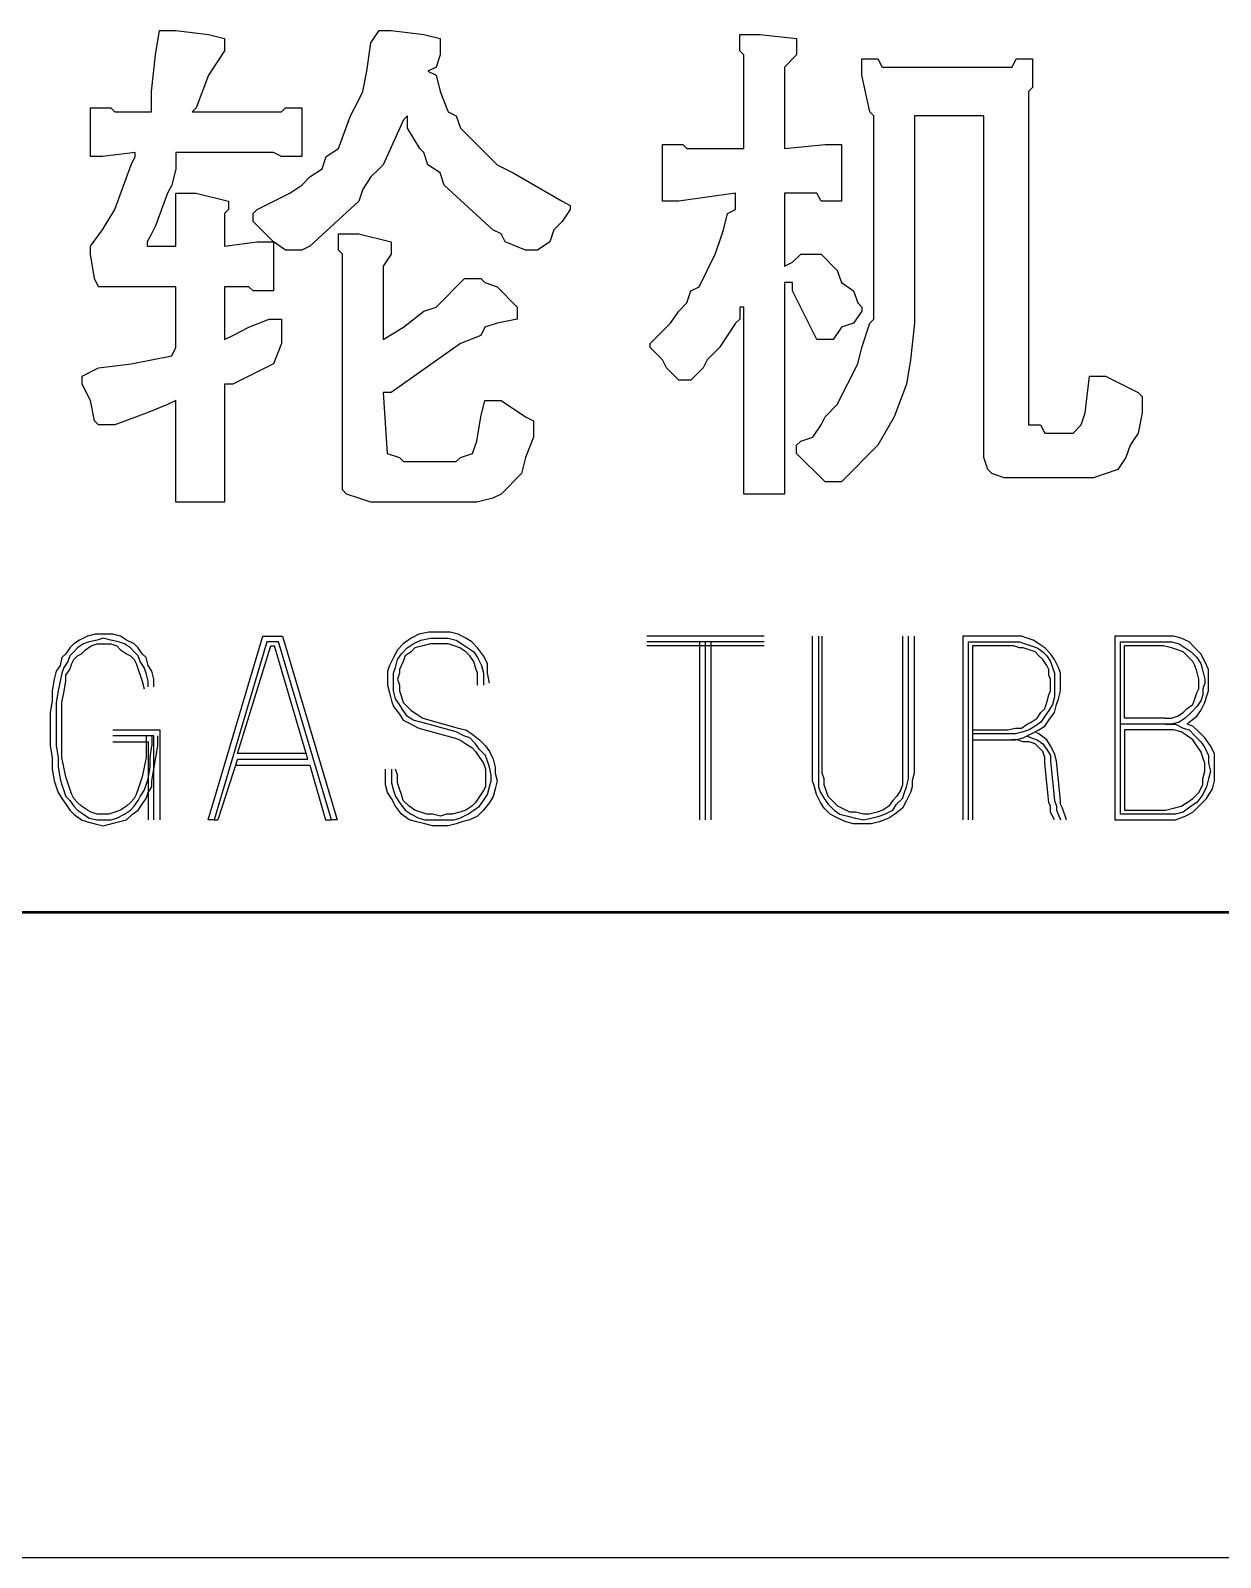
# Model space of a CAD drawing. Header units: millimetres. Extents: x 18255 to 228708, y -2217 to 146640.
# Drawn here: x 222396 to 224027, y -2217 to -123 of the extents above; entities that cross this region are included whole.
import ezdxf

# ---------------------------------------------------------------- set-up
doc = ezdxf.new("R2010")
doc.units = ezdxf.units.MM
doc.layers.get('0').update_dxf_attribs({"color": 8})
doc.layers.add('1', color=8, linetype='Continuous')
doc.layers.add('标题栏', color=8, linetype='Continuous', lineweight=25)
doc.layers.add('轮廓', color=8, linetype='Continuous', lineweight=50)

msp = doc.modelspace()

# ---------------------------------------------------------------- linework, layer by layer
msp.add_line((18255.2, -2216.7), (228708.2, -2216.7))
at = {"layer": '1', "color": 0, "linetype": 'Continuous'}
for p, q in [((222567.1, -156.4), (222572.7, -123)), ((222572.7, -123), (222595, -123)), ((222595, -123), (222639.6, -128.6)), ((222862.6, -139.7), (222873.7, -123)), ((222873.7, -123), (222890.4, -123)), ((222890.4, -123), (222935, -128.6)), ((222639.6, -128.6), (222661.9, -134.1)), ((222661.9, -134.1), (222661.9, -150.9)), ((222857, -178.7), (222862.6, -139.7)), ((222935, -128.6), (222957.3, -134.1)), ((222957.3, -134.1), (222957.3, -156.4)), ((223368.2, -150.9), (223368.2, -128.6)), ((223368.2, -128.6), (223396.1, -128.6)), ((223396.1, -128.6), (223446.2, -134.1)), ((223446.2, -134.1), (223446.2, -156.4)), ((222561.5, -206.6), (222567.1, -156.4)), ((222661.9, -150.9), (222639.6, -184.3)), ((222957.3, -156.4), (222951.8, -173.2)), ((223373.8, -156.4), (223368.2, -150.9)), ((223373.8, -284.7), (223373.8, -156.4)), ((223446.2, -156.4), (223429.5, -173.2)), ((223535.4, -184.3), (223535.4, -162)), ((223535.4, -162), (223557.7, -162)), ((223557.7, -162), (223563.3, -173.2)), ((223741.7, -173.2), (223747.3, -162)), ((223747.3, -162), (223769.6, -162)), ((223769.6, -162), (223769.6, -201)), ((222639.6, -184.3), (222622.8, -228.9)), ((222851.4, -206.6), (222857, -178.7)), ((222951.8, -173.2), (222940.6, -178.7)), ((222940.6, -178.7), (222951.8, -184.3)), ((222951.8, -184.3), (222957.3, -206.6)), ((223429.5, -173.2), (223429.5, -284.7)), ((223546.6, -234.5), (223535.4, -184.3)), ((223563.3, -173.2), (223741.7, -173.2)), ((222561.5, -234.5), (222561.5, -206.6)), ((222845.8, -217.8), (222851.4, -206.6)), ((222957.3, -206.6), (222968.5, -234.5)), ((223769.6, -201), (223764, -206.6)), ((223764, -206.6), (223764, -663.7)), ((222477.9, -228.9), (222505.8, -228.9)), ((222477.9, -295.8), (222477.9, -228.9)), ((222505.8, -228.9), (222511.3, -234.5)), ((222622.8, -228.9), (222617.3, -234.5)), ((222739.9, -234.5), (222745.5, -228.9)), ((222745.5, -228.9), (222767.8, -228.9)), ((222767.8, -228.9), (222767.8, -295.8)), ((222834.7, -240.1), (222845.8, -217.8)), ((222511.3, -234.5), (222561.5, -234.5)), ((222617.3, -234.5), (222739.9, -234.5)), ((222818, -284.7), (222834.7, -240.1)), ((222907.2, -245.6), (222879.3, -307)), ((222912.7, -240.1), (222907.2, -245.6)), ((222912.7, -256.8), (222912.7, -240.1)), ((222968.5, -234.5), (222979.6, -240.1)), ((222979.6, -240.1), (222985.2, -256.8)), ((223552.2, -240.1), (223546.6, -234.5)), ((223552.2, -518.8), (223552.2, -240.1)), ((223607.9, -240.1), (223607.9, -524.4)), ((223702.7, -240.1), (223607.9, -240.1)), ((223702.7, -708.3), (223702.7, -240.1)), ((222929.5, -284.7), (222912.7, -256.8)), ((222985.2, -256.8), (223035.4, -307)), ((222539.2, -290.2), (222494.6, -295.8)), ((222539.2, -295.8), (222539.2, -290.2)), ((222595, -290.2), (222595, -312.5)), ((222728.8, -290.2), (222595, -290.2)), ((222739.9, -295.8), (222728.8, -290.2)), ((222801.2, -295.8), (222818, -284.7)), ((222935, -290.2), (222929.5, -284.7)), ((222940.6, -307), (222935, -290.2)), ((223262.3, -279.1), (223290.1, -279.1)), ((223262.3, -357.1), (223262.3, -279.1)), ((223290.1, -279.1), (223295.7, -284.7)), ((223295.7, -284.7), (223373.8, -284.7)), ((223429.5, -284.7), (223485.3, -279.1)), ((223485.3, -279.1), (223507.6, -279.1)), ((223507.6, -279.1), (223507.6, -357.1)), ((222494.6, -295.8), (222477.9, -295.8)), ((222511.3, -368.3), (222533.6, -307)), ((222533.6, -307), (222539.2, -295.8)), ((222595, -312.5), (222589.4, -334.8)), ((222767.8, -295.8), (222739.9, -295.8)), ((222778.9, -323.7), (222795.7, -312.5)), ((222795.7, -312.5), (222801.2, -295.8)), ((222873.7, -312.5), (222862.6, -323.7)), ((222879.3, -307), (222873.7, -312.5)), ((222957.3, -318.1), (222940.6, -307)), ((223035.4, -307), (223046.5, -312.5)), ((223046.5, -312.5), (223057.7, -318.1)), ((222589.4, -334.8), (222583.8, -346)), ((222751.1, -346), (222767.8, -334.8)), ((222767.8, -334.8), (222778.9, -323.7)), ((222862.6, -323.7), (222851.4, -340.4)), ((222962.9, -334.8), (222957.3, -318.1)), ((223029.8, -396.2), (222962.9, -334.8)), ((223057.7, -318.1), (223124.6, -357.1)), ((222583.8, -346), (222567.1, -390.6)), ((222595, -346), (222622.8, -346)), ((222595, -418.5), (222595, -346)), ((222622.8, -346), (222667.4, -357.1)), ((222706.5, -368.3), (222751.1, -346)), ((222851.4, -340.4), (222845.8, -357.1)), ((223362.6, -346), (223284.6, -357.1)), ((223362.6, -368.3), (223362.6, -346)), ((223429.5, -346), (223429.5, -446.3)), ((223474.1, -346), (223429.5, -346)), ((223479.7, -357.1), (223474.1, -346)), ((222494.6, -396.2), (222511.3, -368.3)), ((222667.4, -368.3), (222661.9, -373.9)), ((222661.9, -373.9), (222661.9, -418.5)), ((222667.4, -357.1), (222667.4, -368.3)), ((222700.9, -373.9), (222706.5, -368.3)), ((222700.9, -385), (222700.9, -373.9)), ((222845.8, -357.1), (222778.9, -418.5)), ((223124.6, -357.1), (223135.7, -362.7)), ((223135.7, -368.3), (223124.6, -385)), ((223135.7, -362.7), (223135.7, -368.3)), ((223284.6, -357.1), (223262.3, -357.1)), ((223345.9, -396.2), (223351.5, -373.9)), ((223351.5, -373.9), (223362.6, -368.3)), ((223507.6, -357.1), (223479.7, -357.1)), ((222477.9, -418.5), (222494.6, -396.2)), ((222567.1, -390.6), (222561.5, -401.7)), ((222728.8, -412.9), (222700.9, -385)), ((223041, -401.7), (223029.8, -396.2)), ((223113.4, -396.2), (223107.8, -412.9)), ((223124.6, -385), (223113.4, -396.2)), ((223340.3, -412.9), (223345.9, -396.2)), ((222477.9, -429.6), (222477.9, -418.5)), ((222561.5, -401.7), (222555.9, -412.9)), ((222555.9, -412.9), (222555.9, -418.5)), ((222555.9, -418.5), (222595, -418.5)), ((222661.9, -418.5), (222706.5, -412.9)), ((222706.5, -412.9), (222728.8, -412.9)), ((222728.8, -412.9), (222728.8, -479.8)), ((222745.5, -424), (222728.8, -412.9)), ((222778.9, -418.5), (222767.8, -424)), ((222818, -424), (222818, -401.7)), ((222818, -401.7), (222845.8, -401.7)), ((222845.8, -401.7), (222890.4, -412.9)), ((222890.4, -412.9), (222890.4, -429.6)), ((223046.5, -412.9), (223041, -401.7)), ((223074.4, -424), (223046.5, -412.9)), ((223107.8, -412.9), (223091.1, -424)), ((223334.7, -429.6), (223340.3, -412.9)), ((222483.5, -463.1), (222477.9, -429.6)), ((222767.8, -424), (222745.5, -424)), ((222823.5, -429.6), (222818, -424)), ((222823.5, -752.9), (222823.5, -429.6)), ((222890.4, -429.6), (222879.3, -446.3)), ((223091.1, -424), (223074.4, -424)), ((223312.4, -474.2), (223334.7, -429.6)), ((223440.7, -440.8), (223451.8, -429.6)), ((223451.8, -429.6), (223479.7, -429.6)), ((223479.7, -429.6), (223502, -451.9)), ((222879.3, -446.3), (222879.3, -546.7)), ((223429.5, -446.3), (223440.7, -440.8)), ((223502, -451.9), (223507.6, -468.6)), ((222489, -474.2), (222483.5, -463.1)), ((222595, -474.2), (222489, -474.2)), ((222595, -557.8), (222595, -474.2)), ((222661.9, -474.2), (222661.9, -546.7)), ((222695.3, -474.2), (222661.9, -474.2)), ((222700.9, -479.8), (222695.3, -474.2)), ((222728.8, -479.8), (222700.9, -479.8)), ((222951.8, -502.1), (222990.8, -463.1)), ((222990.8, -463.1), (223013.1, -463.1)), ((223013.1, -463.1), (223018.7, -468.6)), ((223018.7, -468.6), (223035.4, -474.2)), ((223035.4, -474.2), (223063.2, -502.1)), ((223295.7, -496.5), (223301.3, -479.8)), ((223301.3, -479.8), (223312.4, -474.2)), ((223429.5, -468.6), (223429.5, -758.5)), ((223440.7, -468.6), (223429.5, -468.6)), ((223440.7, -479.8), (223440.7, -468.6)), ((223446.2, -490.9), (223440.7, -479.8)), ((223507.6, -468.6), (223524.3, -479.8)), ((223524.3, -479.8), (223529.9, -496.5)), ((222935, -507.6), (222951.8, -502.1)), ((223063.2, -502.1), (223063.2, -518.8)), ((223284.6, -507.6), (223295.7, -496.5)), ((223368.2, -502.1), (223368.2, -518.8)), ((223373.8, -502.1), (223368.2, -502.1)), ((223373.8, -758.5), (223373.8, -502.1)), ((223474.1, -546.7), (223446.2, -490.9)), ((223529.9, -496.5), (223535.4, -502.1)), ((223535.4, -502.1), (223535.4, -507.6)), ((222695.3, -529.9), (222723.2, -518.8)), ((222723.2, -518.8), (222739.9, -518.8)), ((222739.9, -518.8), (222739.9, -552.2)), ((222907.2, -529.9), (222935, -507.6)), ((223063.2, -518.8), (223035.4, -524.4)), ((223273.4, -524.4), (223284.6, -507.6)), ((223368.2, -518.8), (223362.6, -524.4)), ((223535.4, -507.6), (223524.3, -524.4)), ((223546.6, -524.4), (223552.2, -518.8)), ((222661.9, -546.7), (222673, -541.1)), ((222673, -541.1), (222695.3, -529.9)), ((222879.3, -546.7), (222907.2, -529.9)), ((223013.1, -541.1), (222985.2, -552.2)), ((223018.7, -529.9), (223013.1, -541.1)), ((223035.4, -524.4), (223018.7, -529.9)), ((223245.5, -552.2), (223273.4, -524.4)), ((223362.6, -524.4), (223340.3, -557.8)), ((223507.6, -529.9), (223496.4, -546.7)), ((223524.3, -524.4), (223507.6, -529.9)), ((223535.4, -557.8), (223546.6, -524.4)), ((223607.9, -524.4), (223602.3, -574.5)), ((222589.4, -569), (222595, -557.8)), ((222739.9, -552.2), (222728.8, -580.1)), ((222985.2, -552.2), (222890.4, -619.1)), ((223245.5, -557.8), (223245.5, -552.2)), ((223262.3, -574.5), (223245.5, -557.8)), ((223340.3, -557.8), (223323.6, -574.5)), ((223496.4, -546.7), (223474.1, -546.7)), ((223529.9, -580.1), (223535.4, -557.8)), ((222466.7, -596.8), (222489, -585.7)), ((222489, -585.7), (222533.6, -580.1)), ((222533.6, -580.1), (222589.4, -569)), ((222728.8, -580.1), (222673, -608)), ((223267.8, -585.7), (223262.3, -574.5)), ((223284.6, -602.4), (223267.8, -585.7)), ((223318, -585.7), (223301.3, -602.4)), ((223323.6, -574.5), (223318, -585.7)), ((223502, -635.9), (223529.9, -580.1)), ((223602.3, -574.5), (223596.8, -608)), ((222466.7, -608), (222466.7, -596.8)), ((223301.3, -602.4), (223284.6, -602.4)), ((223842, -647), (223847.6, -596.8)), ((223847.6, -596.8), (223869.9, -596.8)), ((223869.9, -596.8), (223914.5, -619.1)), ((222477.9, -630.3), (222466.7, -608)), ((222661.9, -608), (222661.9, -769.7)), ((222673, -608), (222661.9, -608)), ((222879.3, -619.1), (222884.9, -702.8)), ((222890.4, -619.1), (222879.3, -619.1)), ((223596.8, -608), (223580, -652.6)), ((223914.5, -619.1), (223920.1, -624.7)), ((223920.1, -624.7), (223920.1, -647)), ((222483.5, -658.2), (222477.9, -630.3)), ((222555.9, -647), (222511.3, -663.7)), ((222583.8, -635.9), (222555.9, -647)), ((222595, -630.3), (222583.8, -635.9)), ((222595, -769.7), (222595, -630.3)), ((223013.1, -652.6), (223018.7, -630.3)), ((223018.7, -630.3), (223041, -630.3)), ((223041, -630.3), (223074.4, -652.6)), ((223485.3, -652.6), (223502, -635.9)), ((223836.5, -663.7), (223842, -647)), ((223920.1, -647), (223914.5, -674.9)), ((222489, -663.7), (222483.5, -658.2)), ((222511.3, -663.7), (222489, -663.7)), ((223007.5, -686), (223013.1, -652.6)), ((223074.4, -652.6), (223085.5, -658.2)), ((223085.5, -658.2), (223085.5, -680.5)), ((223468.5, -680.5), (223479.7, -663.7)), ((223479.7, -663.7), (223485.3, -652.6)), ((223580, -652.6), (223557.7, -691.6)), ((223764, -663.7), (223780.7, -663.7)), ((223780.7, -663.7), (223786.3, -674.9)), ((223825.3, -674.9), (223836.5, -663.7)), ((223001.9, -702.8), (223007.5, -686)), ((223085.5, -680.5), (223074.4, -708.3)), ((223446.2, -691.6), (223451.8, -686)), ((223451.8, -686), (223468.5, -680.5)), ((223786.3, -674.9), (223825.3, -674.9)), ((223914.5, -674.9), (223903.4, -691.6)), ((222884.9, -702.8), (222901.6, -708.3)), ((222901.6, -708.3), (222907.2, -713.9)), ((222979.6, -713.9), (222985.2, -708.3)), ((222985.2, -708.3), (223001.9, -702.8)), ((223074.4, -708.3), (223068.8, -730.6)), ((223446.2, -702.8), (223446.2, -691.6)), ((223485.3, -741.8), (223446.2, -702.8)), ((223557.7, -691.6), (223507.6, -741.8)), ((223708.3, -725.1), (223702.7, -708.3)), ((223897.8, -708.3), (223886.6, -725.1)), ((223903.4, -691.6), (223897.8, -708.3)), ((222907.2, -713.9), (222979.6, -713.9)), ((223068.8, -730.6), (223041, -758.5)), ((223713.8, -730.6), (223708.3, -725.1)), ((223730.6, -736.2), (223713.8, -730.6)), ((223886.6, -725.1), (223853.2, -736.2)), ((222829.1, -758.5), (222823.5, -752.9)), ((223507.6, -741.8), (223485.3, -741.8)), ((223853.2, -736.2), (223730.6, -736.2)), ((222661.9, -769.7), (222595, -769.7)), ((222845.8, -764.1), (222829.1, -758.5)), ((222862.6, -769.7), (222845.8, -764.1)), ((223007.5, -769.7), (222862.6, -769.7)), ((223029.8, -764.1), (223007.5, -769.7)), ((223041, -758.5), (223029.8, -764.1)), ((223429.5, -758.5), (223373.8, -758.5)), ((222463, -958.7), (222455, -964.1)), ((222473.7, -953.4), (222463, -958.7)), ((222476.4, -961.4), (222468.4, -964.1)), ((222484.5, -950.7), (222473.7, -953.4)), ((222487.1, -958.7), (222476.4, -961.4)), ((222495.2, -950.7), (222484.5, -950.7)), ((222495.2, -956.1), (222487.1, -958.7)), ((222508.6, -950.7), (222495.2, -950.7)), ((222505.9, -958.7), (222495.2, -956.1)), ((222516.6, -961.4), (222505.9, -958.7)), ((222519.3, -953.4), (222508.6, -950.7)), ((222524.7, -964.1), (222516.6, -961.4)), ((222527.4, -958.7), (222519.3, -953.4)), ((222538.1, -964.1), (222527.4, -958.7)), ((222639.3, -1205.5), (222714.4, -953.4)), ((222719.8, -961.4), (222647.4, -1205.5)), ((222714.4, -953.4), (222741.3, -953.4)), ((222735.9, -961.4), (222719.8, -961.4)), ((222808.3, -1205.5), (222735.9, -961.4)), ((222741.3, -953.4), (222816.3, -1205.5)), ((222917.6, -956.1), (222906.9, -964.1)), ((222928.3, -950.7), (222917.6, -956.1)), ((222920.3, -964.1), (222931, -958.7)), ((222941.7, -948), (222928.3, -950.7)), ((222931, -958.7), (222944.4, -956.1)), ((222955.1, -948), (222941.7, -948)), ((222944.4, -956.1), (222955.1, -956.1)), ((222971.2, -948), (222955.1, -948)), ((222955.1, -956.1), (222968.5, -956.1)), ((222968.5, -956.1), (222979.3, -958.7)), ((222981.9, -950.7), (222971.2, -948)), ((222979.3, -958.7), (222987.3, -964.1)), ((222992.7, -956.1), (222981.9, -950.7)), ((223000.7, -961.4), (222992.7, -956.1)), ((223008.8, -969.5), (223000.7, -961.4)), ((223401.6, -953.4), (223240.7, -953.4)), ((223401.6, -961.4), (223240.7, -961.4)), ((223313.1, -961.4), (223313.1, -1205.5)), ((223321.2, -1205.5), (223321.2, -961.4)), ((223329.2, -1205.5), (223329.2, -961.4)), ((223468, -1141.1), (223468, -953.4)), ((223476.1, -953.4), (223476.1, -1141.1)), ((223481.4, -1141.1), (223481.4, -953.4)), ((223591.4, -953.4), (223591.4, -1141.1)), ((223599.4, -1141.1), (223599.4, -953.4)), ((223607.5, -953.4), (223607.5, -1141.1)), ((223673.9, -953.4), (223673.9, -1205.5)), ((223735.5, -953.4), (223673.9, -953.4)), ((223681.9, -961.4), (223735.5, -961.4)), ((223681.9, -1205.5), (223681.9, -961.4)), ((223743.6, -953.4), (223735.5, -953.4)), ((223735.5, -961.4), (223743.6, -961.4)), ((223754.3, -953.4), (223743.6, -953.4)), ((223743.6, -961.4), (223751.6, -961.4)), ((223751.6, -961.4), (223759.7, -964.1)), ((223762.4, -956.1), (223754.3, -953.4)), ((223770.4, -958.7), (223762.4, -956.1)), ((223778.4, -964.1), (223770.4, -958.7)), ((223882.4, -953.4), (223882.4, -1205.5)), ((223952.1, -953.4), (223882.4, -953.4)), ((223890.4, -961.4), (223952.1, -961.4)), ((223890.4, -1197.4), (223890.4, -961.4)), ((223962.8, -953.4), (223952.1, -953.4)), ((223952.1, -961.4), (223960.1, -961.4)), ((223960.1, -961.4), (223970.9, -964.1)), ((223973.5, -956.1), (223962.8, -953.4)), ((223984.3, -961.4), (223973.5, -956.1)), ((223992.3, -969.5), (223984.3, -961.4)), ((222438.9, -982.9), (222436.2, -993.6)), ((222444.2, -977.5), (222438.9, -982.9)), ((222449.6, -969.5), (222444.2, -977.5)), ((222449.6, -980.2), (222446.9, -988.2)), ((222455, -964.1), (222449.6, -969.5)), ((222455, -974.8), (222449.6, -980.2)), ((222460.3, -969.5), (222455, -974.8)), ((222455, -985.6), (222460.3, -980.2)), ((222468.4, -964.1), (222460.3, -969.5)), ((222460.3, -980.2), (222465.7, -977.5)), ((222465.7, -977.5), (222471.1, -972.1)), ((222471.1, -972.1), (222479.1, -966.8)), ((222479.1, -966.8), (222487.1, -964.1)), ((222487.1, -964.1), (222495.2, -964.1)), ((222495.2, -964.1), (222505.9, -964.1)), ((222505.9, -964.1), (222514, -966.8)), ((222514, -966.8), (222519.3, -972.1)), ((222519.3, -972.1), (222527.4, -977.5)), ((222532.7, -969.5), (222524.7, -964.1)), ((222527.4, -977.5), (222532.7, -980.2)), ((222538.1, -974.8), (222532.7, -969.5)), ((222532.7, -980.2), (222538.1, -985.6)), ((222543.5, -969.5), (222538.1, -964.1)), ((222543.5, -980.2), (222538.1, -974.8)), ((222548.8, -977.5), (222543.5, -969.5)), ((222546.1, -988.2), (222543.5, -980.2)), ((222554.2, -982.9), (222548.8, -977.5)), ((222556.9, -993.6), (222554.2, -982.9)), ((222679.6, -1114.3), (222725.2, -966.8)), ((222725.2, -966.8), (222730.5, -966.8)), ((222776.1, -1122.3), (222730.5, -966.8)), ((222893.4, -982.9), (222888.1, -993.6)), ((222898.8, -972.1), (222893.4, -982.9)), ((222906.9, -964.1), (222898.8, -972.1)), ((222898.8, -985.6), (222904.2, -977.5)), ((222904.2, -977.5), (222912.2, -969.5)), ((222909.5, -980.2), (222906.9, -988.2)), ((222917.6, -974.8), (222909.5, -980.2)), ((222912.2, -969.5), (222920.3, -964.1)), ((222922.9, -969.5), (222917.6, -974.8)), ((222933.7, -966.8), (222922.9, -969.5)), ((222944.4, -964.1), (222933.7, -966.8)), ((222955.1, -964.1), (222944.4, -964.1)), ((222968.5, -964.1), (222955.1, -964.1)), ((222976.6, -966.8), (222968.5, -964.1)), ((222984.6, -969.5), (222976.6, -966.8)), ((222992.7, -974.8), (222984.6, -969.5)), ((222987.3, -964.1), (222995.4, -969.5)), ((222998, -980.2), (222992.7, -974.8)), ((222995.4, -969.5), (223003.4, -974.8)), ((223003.4, -988.2), (222998, -980.2)), ((223003.4, -974.8), (223008.8, -982.9)), ((223016.8, -980.2), (223008.8, -969.5)), ((223008.8, -982.9), (223014.1, -993.6)), ((223022.2, -990.9), (223016.8, -980.2)), ((223401.6, -966.8), (223240.7, -966.8)), ((223687.3, -966.8), (223687.3, -1205.5)), ((223735.5, -966.8), (223687.3, -966.8)), ((223743.6, -966.8), (223735.5, -966.8)), ((223751.6, -969.5), (223743.6, -966.8)), ((223757, -969.5), (223751.6, -969.5)), ((223765, -972.1), (223757, -969.5)), ((223759.7, -964.1), (223767.7, -966.8)), ((223773.1, -974.8), (223765, -972.1)), ((223767.7, -966.8), (223775.8, -969.5)), ((223778.4, -980.2), (223773.1, -974.8)), ((223775.8, -969.5), (223783.8, -974.8)), ((223786.5, -969.5), (223778.4, -964.1)), ((223783.8, -985.6), (223778.4, -980.2)), ((223783.8, -974.8), (223789.2, -980.2)), ((223794.5, -977.5), (223786.5, -969.5)), ((223789.2, -980.2), (223794.5, -988.2)), ((223799.9, -985.6), (223794.5, -977.5)), ((223949.4, -966.8), (223895.8, -966.8)), ((223895.8, -1066), (223895.8, -966.8)), ((223960.1, -969.5), (223949.4, -966.8)), ((223968.2, -972.1), (223960.1, -969.5)), ((223976.2, -974.8), (223968.2, -972.1)), ((223970.9, -964.1), (223978.9, -969.5)), ((223981.6, -980.2), (223976.2, -974.8)), ((223978.9, -969.5), (223987, -974.8)), ((223989.6, -988.2), (223981.6, -980.2)), ((223987, -974.8), (223995, -982.9)), ((224000.4, -977.5), (223992.3, -969.5)), ((223995, -982.9), (224000.4, -990.9)), ((224005.7, -988.2), (224000.4, -977.5)), ((222430.8, -1001.6), (222428.1, -1012.4)), ((222436.2, -993.6), (222430.8, -1001.6)), ((222438.9, -1004.3), (222436.2, -1015.1)), ((222441.6, -996.3), (222438.9, -1004.3)), ((222446.9, -988.2), (222441.6, -996.3)), ((222444.2, -1007), (222449.6, -999)), ((222449.6, -999), (222452.3, -990.9)), ((222452.3, -990.9), (222455, -985.6)), ((222538.1, -985.6), (222540.8, -990.9)), ((222540.8, -990.9), (222543.5, -999)), ((222543.5, -999), (222546.1, -1007)), ((222551.5, -996.3), (222546.1, -988.2)), ((222554.2, -1004.3), (222551.5, -996.3)), ((222556.9, -1015.1), (222554.2, -1004.3)), ((222562.2, -1001.6), (222556.9, -993.6)), ((222564.9, -1012.4), (222562.2, -1001.6)), ((222888.1, -993.6), (222885.4, -1001.6)), ((222885.4, -1001.6), (222885.4, -1012.4)), ((222893.4, -1004.3), (222896.1, -996.3)), ((222893.4, -1012.4), (222893.4, -1004.3)), ((222896.1, -996.3), (222898.8, -985.6)), ((222901.5, -1004.3), (222898.8, -1012.4)), ((222906.9, -988.2), (222901.5, -999)), ((222901.5, -999), (222901.5, -1004.3)), ((223006.1, -996.3), (223003.4, -988.2)), ((223008.8, -1004.3), (223006.1, -996.3)), ((223008.8, -1020.4), (223008.8, -1004.3)), ((223014.1, -993.6), (223016.8, -1004.3)), ((223016.8, -1004.3), (223016.8, -1020.4)), ((223022.2, -1004.3), (223022.2, -990.9)), ((223024.9, -1017.7), (223022.2, -1004.3)), ((223789.2, -993.6), (223783.8, -985.6)), ((223791.9, -999), (223789.2, -993.6)), ((223791.9, -1007), (223791.9, -999)), ((223794.5, -988.2), (223797.2, -996.3)), ((223797.2, -996.3), (223799.9, -1004.3)), ((223805.3, -996.3), (223799.9, -985.6)), ((223799.9, -1004.3), (223799.9, -1012.4)), ((223807.9, -1004.3), (223805.3, -996.3)), ((223807.9, -1012.4), (223807.9, -1004.3)), ((223992.3, -993.6), (223989.6, -988.2)), ((223995, -1001.6), (223992.3, -993.6)), ((223997.7, -1012.4), (223995, -1001.6)), ((224000.4, -990.9), (224003, -1001.6)), ((224003, -1001.6), (224005.7, -1012.4)), ((224011.1, -999), (224005.7, -988.2)), ((224011.1, -1009.7), (224011.1, -999)), ((222428.1, -1012.4), (222425.5, -1028.5)), ((222436.2, -1015.1), (222433.5, -1028.5)), ((222441.6, -1031.1), (222444.2, -1015.1)), ((222444.2, -1015.1), (222444.2, -1007)), ((222546.1, -1007), (222548.8, -1015.1)), ((222548.8, -1015.1), (222551.5, -1025.8)), ((222556.9, -1023.1), (222556.9, -1015.1)), ((222564.9, -1023.1), (222564.9, -1012.4)), ((222885.4, -1012.4), (222885.4, -1020.4)), ((222885.4, -1020.4), (222888.1, -1031.1)), ((222893.4, -1020.4), (222893.4, -1012.4)), ((222893.4, -1028.5), (222893.4, -1020.4)), ((222898.8, -1012.4), (222901.5, -1020.4)), ((222901.5, -1020.4), (222901.5, -1028.5)), ((223794.5, -1012.4), (223791.9, -1007)), ((223794.5, -1020.4), (223794.5, -1012.4)), ((223794.5, -1028.5), (223794.5, -1020.4)), ((223799.9, -1012.4), (223799.9, -1020.4)), ((223799.9, -1020.4), (223799.9, -1028.5)), ((223807.9, -1020.4), (223807.9, -1012.4)), ((223807.9, -1028.5), (223807.9, -1020.4)), ((223995, -1031.1), (223997.7, -1025.8)), ((223997.7, -1017.7), (223997.7, -1012.4)), ((223997.7, -1025.8), (223997.7, -1017.7)), ((224005.7, -1017.7), (224003, -1025.8)), ((224003, -1025.8), (224003, -1033.8)), ((224005.7, -1012.4), (224005.7, -1017.7)), ((224011.1, -1020.4), (224011.1, -1009.7)), ((224011.1, -1028.5), (224011.1, -1020.4)), ((222425.5, -1041.9), (222422.8, -1058)), ((222425.5, -1028.5), (222425.5, -1041.9)), ((222433.5, -1028.5), (222430.8, -1044.6)), ((222430.8, -1044.6), (222430.8, -1058)), ((222438.9, -1044.6), (222441.6, -1031.1)), ((222438.9, -1060.6), (222438.9, -1044.6)), ((222888.1, -1031.1), (222890.8, -1041.9)), ((222890.8, -1041.9), (222893.4, -1049.9)), ((222896.1, -1039.2), (222893.4, -1028.5)), ((222901.5, -1047.2), (222896.1, -1039.2)), ((222901.5, -1028.5), (222904.2, -1036.5)), ((222904.2, -1036.5), (222906.9, -1044.6)), ((222906.9, -1044.6), (222912.2, -1049.9)), ((223786.5, -1052.6), (223789.2, -1044.6)), ((223789.2, -1044.6), (223791.9, -1033.8)), ((223791.9, -1033.8), (223794.5, -1028.5)), ((223799.9, -1036.5), (223797.2, -1047.2)), ((223799.9, -1028.5), (223799.9, -1036.5)), ((223802.6, -1047.2), (223805.3, -1039.2)), ((223805.3, -1039.2), (223807.9, -1028.5)), ((223989.6, -1047.2), (223992.3, -1039.2)), ((223992.3, -1039.2), (223995, -1031.1)), ((224000.4, -1041.9), (223995, -1049.9)), ((224003, -1033.8), (224000.4, -1041.9)), ((224000.4, -1055.3), (224005.7, -1044.6)), ((224005.7, -1044.6), (224008.4, -1036.5)), ((224008.4, -1036.5), (224011.1, -1028.5)), ((222422.8, -1058), (222422.8, -1074.1)), ((222430.8, -1058), (222430.8, -1074.1)), ((222438.9, -1074.1), (222438.9, -1060.6)), ((222893.4, -1049.9), (222901.5, -1060.6)), ((222906.9, -1055.3), (222901.5, -1047.2)), ((222901.5, -1060.6), (222906.9, -1068.7)), ((222912.2, -1063.3), (222906.9, -1055.3)), ((222912.2, -1049.9), (222917.6, -1055.3)), ((222920.3, -1068.7), (222912.2, -1063.3)), ((222917.6, -1055.3), (222925.6, -1060.6)), ((222925.6, -1060.6), (222933.7, -1066)), ((222933.7, -1066), (222981.9, -1079.4)), ((223767.7, -1071.4), (223775.8, -1066)), ((223775.8, -1066), (223781.1, -1058)), ((223781.1, -1058), (223786.5, -1052.6)), ((223786.5, -1063.3), (223781.1, -1071.4)), ((223791.9, -1055.3), (223786.5, -1063.3)), ((223797.2, -1047.2), (223791.9, -1055.3)), ((223791.9, -1068.7), (223799.9, -1058)), ((223799.9, -1058), (223802.6, -1047.2)), ((223952.1, -1066), (223895.8, -1066)), ((223952.1, -1066), (223960.1, -1066)), ((223960.1, -1066), (223968.2, -1063.3)), ((223968.2, -1063.3), (223976.2, -1058)), ((223978.9, -1066), (223970.9, -1071.4)), ((223976.2, -1058), (223981.6, -1052.6)), ((223987, -1058), (223978.9, -1066)), ((223981.6, -1052.6), (223989.6, -1047.2)), ((223984.3, -1071.4), (223995, -1063.3)), ((223995, -1049.9), (223987, -1058)), ((223995, -1063.3), (224000.4, -1055.3)), ((222422.8, -1074.1), (222422.8, -1090.1)), ((222430.8, -1074.1), (222430.8, -1090.1)), ((222438.9, -1090.1), (222438.9, -1074.1)), ((222508.6, -1082.1), (222573, -1082.1)), ((222573, -1082.1), (222573, -1205.5)), ((222906.9, -1068.7), (222917.6, -1074.1)), ((222917.6, -1074.1), (222928.3, -1079.4)), ((222931, -1071.4), (222920.3, -1068.7)), ((222928.3, -1079.4), (222976.6, -1092.8)), ((222979.3, -1084.8), (222931, -1071.4)), ((222990, -1090.1), (222979.3, -1084.8)), ((222981.9, -1079.4), (222992.7, -1082.1)), ((222992.7, -1082.1), (223000.7, -1087.5)), ((223000.7, -1087.5), (223011.4, -1095.5)), ((223687.3, -1082.1), (223735.5, -1082.1)), ((223735.5, -1087.5), (223687.3, -1087.5)), ((223735.5, -1082.1), (223746.3, -1079.4)), ((223746.3, -1087.5), (223735.5, -1087.5)), ((223746.3, -1079.4), (223754.3, -1079.4)), ((223757, -1084.8), (223746.3, -1087.5)), ((223754.3, -1079.4), (223762.4, -1074.1)), ((223765, -1082.1), (223757, -1084.8)), ((223757, -1092.8), (223767.7, -1087.5)), ((223762.4, -1074.1), (223767.7, -1071.4)), ((223773.1, -1076.7), (223765, -1082.1)), ((223767.7, -1087.5), (223778.4, -1082.1)), ((223781.1, -1071.4), (223773.1, -1076.7)), ((223778.4, -1087.5), (223773.1, -1084.8)), ((223778.4, -1082.1), (223786.5, -1076.7)), ((223789.2, -1095.5), (223778.4, -1087.5)), ((223786.5, -1076.7), (223791.9, -1068.7)), ((223952.1, -1074.1), (223890.4, -1074.1)), ((223895.8, -1082.1), (223895.8, -1192.1)), ((223952.1, -1082.1), (223895.8, -1082.1)), ((223952.1, -1074.1), (223965.5, -1074.1)), ((223960.1, -1074.1), (223952.1, -1074.1)), ((223962.8, -1082.1), (223952.1, -1082.1)), ((223970.9, -1071.4), (223960.1, -1074.1)), ((223973.5, -1084.8), (223962.8, -1082.1)), ((223965.5, -1074.1), (223976.2, -1079.4)), ((223981.6, -1090.1), (223973.5, -1084.8)), ((223976.2, -1079.4), (223984.3, -1082.1)), ((223981.6, -1074.1), (223984.3, -1071.4)), ((223989.6, -1076.7), (223981.6, -1074.1)), ((223984.3, -1082.1), (223992.3, -1090.1)), ((223997.7, -1084.8), (223989.6, -1076.7)), ((224005.7, -1092.8), (223997.7, -1084.8)), ((222422.8, -1090.1), (222422.8, -1103.6)), ((222422.8, -1103.6), (222425.5, -1119.6)), ((222430.8, -1090.1), (222430.8, -1103.6)), ((222430.8, -1103.6), (222433.5, -1119.6)), ((222438.9, -1103.6), (222438.9, -1090.1)), ((222438.9, -1119.6), (222438.9, -1103.6)), ((222564.9, -1090.1), (222508.6, -1090.1)), ((222508.6, -1098.2), (222556.9, -1098.2)), ((222554.2, -1090.1), (222554.2, -1103.6)), ((222554.2, -1103.6), (222554.2, -1119.6)), ((222556.9, -1098.2), (222556.9, -1205.5)), ((222559.6, -1119.6), (222562.2, -1103.6)), ((222562.2, -1090.1), (222562.2, -1103.6)), ((222564.9, -1205.5), (222564.9, -1090.1)), ((222567.6, -1119.6), (222570.3, -1103.6)), ((222570.3, -1103.6), (222570.3, -1090.1)), ((222976.6, -1092.8), (222984.6, -1095.5)), ((222984.6, -1095.5), (222992.7, -1100.9)), ((222998, -1092.8), (222990, -1090.1)), ((222992.7, -1100.9), (223000.7, -1106.2)), ((223006.1, -1100.9), (222998, -1092.8)), ((223000.7, -1106.2), (223006.1, -1111.6)), ((223011.4, -1108.9), (223006.1, -1100.9)), ((223011.4, -1095.5), (223019.5, -1103.6)), ((223019.5, -1117), (223011.4, -1108.9)), ((223019.5, -1103.6), (223024.9, -1111.6)), ((223687.3, -1095.5), (223735.5, -1095.5)), ((223735.5, -1095.5), (223746.3, -1095.5)), ((223748.9, -1095.5), (223740.9, -1095.5)), ((223746.3, -1095.5), (223757, -1092.8)), ((223757, -1098.2), (223748.9, -1095.5)), ((223765, -1098.2), (223757, -1098.2)), ((223762.4, -1090.1), (223767.7, -1092.8)), ((223773.1, -1100.9), (223765, -1098.2)), ((223767.7, -1092.8), (223775.8, -1095.5)), ((223778.4, -1106.2), (223773.1, -1100.9)), ((223775.8, -1095.5), (223783.8, -1100.9)), ((223783.8, -1111.6), (223778.4, -1106.2)), ((223783.8, -1100.9), (223789.2, -1108.9)), ((223794.5, -1103.6), (223789.2, -1095.5)), ((223789.2, -1108.9), (223794.5, -1117)), ((223799.9, -1114.3), (223794.5, -1103.6)), ((223989.6, -1095.5), (223981.6, -1090.1)), ((223995, -1103.6), (223989.6, -1095.5)), ((223992.3, -1090.1), (224000.4, -1098.2)), ((224000.4, -1111.6), (223995, -1103.6)), ((224000.4, -1098.2), (224005.7, -1106.2)), ((224013.8, -1103.6), (224005.7, -1092.8)), ((224005.7, -1106.2), (224011.1, -1117)), ((224019.1, -1114.3), (224013.8, -1103.6)), ((222425.5, -1119.6), (222425.5, -1135.7)), ((222433.5, -1119.6), (222433.5, -1133.1)), ((222441.6, -1133.1), (222438.9, -1119.6)), ((222554.2, -1119.6), (222551.5, -1133.1)), ((222559.6, -1133.1), (222559.6, -1119.6)), ((222564.9, -1135.7), (222567.6, -1119.6)), ((222679.6, -1122.3), (222652.8, -1205.5)), ((222676.9, -1130.4), (222778.8, -1130.4)), ((222773.4, -1114.3), (222679.6, -1114.3)), ((222679.6, -1122.3), (222776.1, -1122.3)), ((222778.8, -1130.4), (222800.3, -1205.5)), ((223006.1, -1111.6), (223011.4, -1119.6)), ((223011.4, -1119.6), (223016.8, -1127.7)), ((223016.8, -1127.7), (223019.5, -1135.7)), ((223022.2, -1125), (223019.5, -1117)), ((223024.9, -1133.1), (223022.2, -1125)), ((223024.9, -1111.6), (223030.2, -1122.3)), ((223030.2, -1122.3), (223032.9, -1133.1)), ((223786.5, -1119.6), (223783.8, -1111.6)), ((223786.5, -1127.7), (223786.5, -1119.6)), ((223791.9, -1181.3), (223786.5, -1127.7)), ((223794.5, -1117), (223794.5, -1125)), ((223794.5, -1125), (223799.9, -1178.6)), ((223802.6, -1125), (223799.9, -1114.3)), ((223807.9, -1178.6), (223802.6, -1125)), ((224003, -1119.6), (224000.4, -1111.6)), ((224005.7, -1127.7), (224003, -1119.6)), ((224005.7, -1138.4), (224005.7, -1127.7)), ((224011.1, -1117), (224011.1, -1127.7)), ((224011.1, -1127.7), (224013.8, -1138.4)), ((224019.1, -1127.7), (224019.1, -1114.3)), ((224019.1, -1138.4), (224019.1, -1127.7)), ((222425.5, -1135.7), (222428.1, -1151.8)), ((222433.5, -1133.1), (222436.2, -1149.1)), ((222436.2, -1149.1), (222438.9, -1157.2)), ((222444.2, -1146.5), (222441.6, -1133.1)), ((222446.9, -1154.5), (222444.2, -1146.5)), ((222548.8, -1146.5), (222546.1, -1154.5)), ((222551.5, -1133.1), (222548.8, -1146.5)), ((222554.2, -1157.2), (222556.9, -1149.1)), ((222556.9, -1149.1), (222559.6, -1133.1)), ((222562.2, -1151.8), (222564.9, -1135.7)), ((222882.7, -1146.5), (222882.7, -1135.7)), ((222882.7, -1157.2), (222882.7, -1146.5)), ((222890.8, -1135.7), (222890.8, -1146.5)), ((222890.8, -1146.5), (222890.8, -1154.5)), ((222898.8, -1143.8), (222896.1, -1135.7)), ((222898.8, -1154.5), (222898.8, -1143.8)), ((223019.5, -1135.7), (223019.5, -1143.8)), ((223019.5, -1143.8), (223019.5, -1151.8)), ((223027.5, -1143.8), (223024.9, -1133.1)), ((223027.5, -1151.8), (223027.5, -1143.8)), ((223032.9, -1133.1), (223032.9, -1141.1)), ((223032.9, -1141.1), (223035.6, -1151.8)), ((223468, -1151.8), (223468, -1141.1)), ((223476.1, -1141.1), (223476.1, -1149.1)), ((223476.1, -1149.1), (223476.1, -1159.9)), ((223484.1, -1149.1), (223481.4, -1141.1)), ((223484.1, -1157.2), (223484.1, -1149.1)), ((223591.4, -1141.1), (223591.4, -1149.1)), ((223591.4, -1149.1), (223591.4, -1157.2)), ((223596.7, -1159.9), (223599.4, -1149.1)), ((223599.4, -1149.1), (223599.4, -1141.1)), ((223607.5, -1141.1), (223604.8, -1151.8)), ((224003, -1149.1), (224005.7, -1138.4)), ((224003, -1157.2), (224003, -1149.1)), ((224011.1, -1149.1), (224008.4, -1159.9)), ((224013.8, -1138.4), (224011.1, -1149.1)), ((224019.1, -1151.8), (224019.1, -1138.4)), ((222428.1, -1151.8), (222430.8, -1159.9)), ((222430.8, -1159.9), (222433.5, -1167.9)), ((222433.5, -1167.9), (222438.9, -1176)), ((222438.9, -1157.2), (222441.6, -1165.2)), ((222441.6, -1165.2), (222444.2, -1173.3)), ((222449.6, -1162.6), (222446.9, -1154.5)), ((222452.3, -1170.6), (222449.6, -1162.6)), ((222455, -1176), (222452.3, -1170.6)), ((222540.8, -1170.6), (222538.1, -1176)), ((222543.5, -1162.6), (222540.8, -1170.6)), ((222546.1, -1154.5), (222543.5, -1162.6)), ((222546.1, -1173.3), (222551.5, -1165.2)), ((222551.5, -1165.2), (222554.2, -1157.2)), ((222554.2, -1176), (222556.9, -1167.9)), ((222556.9, -1167.9), (222562.2, -1159.9)), ((222562.2, -1159.9), (222562.2, -1151.8)), ((222885.4, -1167.9), (222882.7, -1157.2)), ((222890.8, -1176), (222885.4, -1167.9)), ((222890.8, -1154.5), (222893.4, -1165.2)), ((222893.4, -1165.2), (222896.1, -1173.3)), ((222901.5, -1162.6), (222898.8, -1154.5)), ((222904.2, -1170.6), (222901.5, -1162.6)), ((222906.9, -1178.6), (222904.2, -1170.6)), ((223016.8, -1165.2), (223011.4, -1173.3)), ((223019.5, -1159.9), (223016.8, -1165.2)), ((223016.8, -1178.6), (223022.2, -1170.6)), ((223019.5, -1151.8), (223019.5, -1159.9)), ((223022.2, -1170.6), (223024.9, -1159.9)), ((223024.9, -1159.9), (223027.5, -1151.8)), ((223032.9, -1162.6), (223030.2, -1173.3)), ((223035.6, -1151.8), (223032.9, -1162.6)), ((223470.7, -1159.9), (223468, -1151.8)), ((223473.4, -1170.6), (223470.7, -1159.9)), ((223478.8, -1181.3), (223473.4, -1170.6)), ((223476.1, -1159.9), (223478.8, -1167.9)), ((223478.8, -1167.9), (223484.1, -1176)), ((223486.8, -1165.2), (223484.1, -1157.2)), ((223489.5, -1173.3), (223486.8, -1165.2)), ((223588.7, -1165.2), (223583.3, -1173.3)), ((223591.4, -1157.2), (223588.7, -1165.2)), ((223591.4, -1176), (223594.1, -1167.9)), ((223594.1, -1167.9), (223596.7, -1159.9)), ((223602.1, -1167.9), (223596.7, -1178.6)), ((223604.8, -1159.9), (223602.1, -1167.9)), ((223604.8, -1151.8), (223604.8, -1159.9)), ((223989.6, -1176), (223997.7, -1167.9)), ((224003, -1170.6), (223995, -1181.3)), ((223997.7, -1167.9), (224003, -1157.2)), ((224008.4, -1159.9), (224003, -1170.6)), ((224008.4, -1176), (224016.5, -1162.6)), ((224016.5, -1162.6), (224019.1, -1151.8)), ((222438.9, -1176), (222444.2, -1184)), ((222444.2, -1173.3), (222449.6, -1178.6)), ((222444.2, -1184), (222449.6, -1192.1)), ((222449.6, -1178.6), (222455, -1186.7)), ((222449.6, -1192.1), (222455, -1197.4)), ((222460.3, -1181.3), (222455, -1176)), ((222455, -1186.7), (222460.3, -1192.1)), ((222465.7, -1186.7), (222460.3, -1181.3)), ((222460.3, -1192.1), (222468.4, -1197.4)), ((222473.7, -1192.1), (222465.7, -1186.7)), ((222479.1, -1194.7), (222473.7, -1192.1)), ((222519.3, -1192.1), (222511.3, -1194.7)), ((222527.4, -1186.7), (222519.3, -1192.1)), ((222524.7, -1197.4), (222532.7, -1192.1)), ((222532.7, -1181.3), (222527.4, -1186.7)), ((222538.1, -1176), (222532.7, -1181.3)), ((222532.7, -1192.1), (222538.1, -1186.7)), ((222535.4, -1197.4), (222543.5, -1192.1)), ((222538.1, -1186.7), (222543.5, -1178.6)), ((222543.5, -1178.6), (222546.1, -1173.3)), ((222543.5, -1192.1), (222548.8, -1184)), ((222548.8, -1184), (222554.2, -1176)), ((222896.1, -1186.7), (222890.8, -1176)), ((222896.1, -1173.3), (222901.5, -1181.3)), ((222904.2, -1197.4), (222896.1, -1186.7)), ((222901.5, -1181.3), (222909.5, -1192.1)), ((222914.9, -1186.7), (222906.9, -1178.6)), ((222909.5, -1192.1), (222917.6, -1197.4)), ((222922.9, -1192.1), (222914.9, -1186.7)), ((222931, -1194.7), (222922.9, -1192.1)), ((222992.7, -1192.1), (222984.6, -1194.7)), ((223000.7, -1186.7), (222992.7, -1192.1)), ((222995.4, -1197.4), (223003.4, -1192.1)), ((223006.1, -1181.3), (223000.7, -1186.7)), ((223003.4, -1192.1), (223011.4, -1186.7)), ((223011.4, -1173.3), (223006.1, -1181.3)), ((223016.8, -1192.1), (223008.8, -1200.1)), ((223011.4, -1186.7), (223016.8, -1178.6)), ((223024.9, -1181.3), (223016.8, -1192.1)), ((223030.2, -1173.3), (223024.9, -1181.3)), ((223484.1, -1189.4), (223478.8, -1181.3)), ((223484.1, -1176), (223489.5, -1184)), ((223492.2, -1197.4), (223484.1, -1189.4)), ((223494.8, -1178.6), (223489.5, -1173.3)), ((223489.5, -1184), (223497.5, -1192.1)), ((223502.9, -1186.7), (223494.8, -1178.6)), ((223497.5, -1192.1), (223505.6, -1197.4)), ((223508.3, -1189.4), (223502.9, -1186.7)), ((223519, -1194.7), (223508.3, -1189.4)), ((223564.6, -1192.1), (223556.5, -1194.7)), ((223572.6, -1186.7), (223564.6, -1192.1)), ((223567.3, -1197.4), (223578, -1192.1)), ((223578, -1178.6), (223572.6, -1186.7)), ((223583.3, -1173.3), (223578, -1178.6)), ((223578, -1192.1), (223583.3, -1184)), ((223591.4, -1189.4), (223580.7, -1197.4)), ((223583.3, -1184), (223591.4, -1176)), ((223596.7, -1178.6), (223591.4, -1189.4)), ((223794.5, -1186.7), (223791.9, -1181.3)), ((223794.5, -1194.7), (223794.5, -1186.7)), ((223799.9, -1178.6), (223802.6, -1186.7)), ((223802.6, -1186.7), (223802.6, -1192.1)), ((223802.6, -1192.1), (223807.9, -1205.5)), ((223807.9, -1184), (223807.9, -1178.6)), ((223810.6, -1189.4), (223807.9, -1184)), ((223816, -1205.5), (223810.6, -1189.4)), ((223895.8, -1192.1), (223952.1, -1192.1)), ((223952.1, -1192.1), (223962.8, -1189.4)), ((223962.8, -1189.4), (223973.5, -1186.7)), ((223973.5, -1186.7), (223981.6, -1181.3)), ((223987, -1186.7), (223976.2, -1194.7)), ((223981.6, -1181.3), (223989.6, -1176)), ((223995, -1181.3), (223987, -1186.7)), ((223989.6, -1194.7), (224000.4, -1184)), ((224000.4, -1184), (224008.4, -1176)), ((222455, -1197.4), (222465.7, -1205.5)), ((222465.7, -1205.5), (222473.7, -1208.1)), ((222468.4, -1197.4), (222476.4, -1202.8)), ((222473.7, -1208.1), (222484.5, -1210.8)), ((222476.4, -1202.8), (222487.1, -1205.5)), ((222487.1, -1197.4), (222479.1, -1194.7)), ((222484.5, -1210.8), (222495.2, -1213.5)), ((222495.2, -1197.4), (222487.1, -1197.4)), ((222487.1, -1205.5), (222495.2, -1205.5)), ((222503.2, -1197.4), (222495.2, -1197.4)), ((222495.2, -1205.5), (222505.9, -1205.5)), ((222495.2, -1213.5), (222505.9, -1210.8)), ((222511.3, -1194.7), (222503.2, -1197.4)), ((222505.9, -1205.5), (222514, -1202.8)), ((222505.9, -1210.8), (222516.6, -1208.1)), ((222514, -1202.8), (222524.7, -1197.4)), ((222516.6, -1208.1), (222527.4, -1205.5)), ((222527.4, -1205.5), (222535.4, -1197.4)), ((222647.4, -1205.5), (222639.3, -1205.5)), ((222647.4, -1205.5), (222652.8, -1205.5)), ((222800.3, -1205.5), (222808.3, -1205.5)), ((222816.3, -1205.5), (222808.3, -1205.5)), ((222914.9, -1205.5), (222904.2, -1197.4)), ((222925.6, -1208.1), (222914.9, -1205.5)), ((222917.6, -1197.4), (222928.3, -1202.8)), ((222936.4, -1210.8), (222925.6, -1208.1)), ((222928.3, -1202.8), (222936.4, -1205.5)), ((222939, -1197.4), (222931, -1194.7)), ((222936.4, -1205.5), (222947.1, -1205.5)), ((222947.1, -1213.5), (222936.4, -1210.8)), ((222947.1, -1197.4), (222939, -1197.4)), ((222957.8, -1200.1), (222947.1, -1197.4)), ((222947.1, -1205.5), (222957.8, -1205.5)), ((222957.8, -1213.5), (222947.1, -1213.5)), ((222965.9, -1197.4), (222957.8, -1200.1)), ((222957.8, -1205.5), (222965.9, -1205.5)), ((222968.5, -1213.5), (222957.8, -1213.5)), ((222973.9, -1197.4), (222965.9, -1197.4)), ((222965.9, -1205.5), (222976.6, -1205.5)), ((222979.3, -1210.8), (222968.5, -1213.5)), ((222984.6, -1194.7), (222973.9, -1197.4)), ((222976.6, -1205.5), (222984.6, -1202.8)), ((222987.3, -1208.1), (222979.3, -1210.8)), ((222984.6, -1202.8), (222995.4, -1197.4)), ((222998, -1205.5), (222987.3, -1208.1)), ((223008.8, -1200.1), (222998, -1205.5)), ((223502.9, -1202.8), (223492.2, -1197.4)), ((223513.6, -1208.1), (223502.9, -1202.8)), ((223505.6, -1197.4), (223516.3, -1200.1)), ((223524.3, -1210.8), (223513.6, -1208.1)), ((223516.3, -1200.1), (223527, -1202.8)), ((223527, -1194.7), (223519, -1194.7)), ((223537.8, -1210.8), (223524.3, -1210.8)), ((223537.8, -1197.4), (223527, -1194.7)), ((223527, -1202.8), (223537.8, -1205.5)), ((223545.8, -1197.4), (223537.8, -1197.4)), ((223537.8, -1205.5), (223548.5, -1202.8)), ((223548.5, -1210.8), (223537.8, -1210.8)), ((223556.5, -1194.7), (223545.8, -1197.4)), ((223548.5, -1202.8), (223559.2, -1200.1)), ((223559.2, -1208.1), (223548.5, -1210.8)), ((223559.2, -1200.1), (223567.3, -1197.4)), ((223572.6, -1202.8), (223559.2, -1208.1)), ((223580.7, -1197.4), (223572.6, -1202.8)), ((223799.9, -1205.5), (223794.5, -1194.7)), ((223882.4, -1205.5), (223954.8, -1205.5)), ((223952.1, -1197.4), (223890.4, -1197.4)), ((223965.5, -1197.4), (223952.1, -1197.4)), ((223954.8, -1205.5), (223965.5, -1205.5)), ((223976.2, -1194.7), (223965.5, -1197.4)), ((223965.5, -1205.5), (223978.9, -1200.1)), ((223978.9, -1200.1), (223989.6, -1194.7))]:
    msp.add_line(p, q, dxfattribs=at)
at = {"layer": '标题栏', "color": 0}
msp.add_line((195963.2, -1331.7), (227823.2, -1331.7), dxfattribs=at)
at = {"layer": '轮廓'}
msp.add_line((22680.2, -1331.7), (227823.2, -1331.7), dxfattribs=at)

doc.saveas('drawing.dxf')
